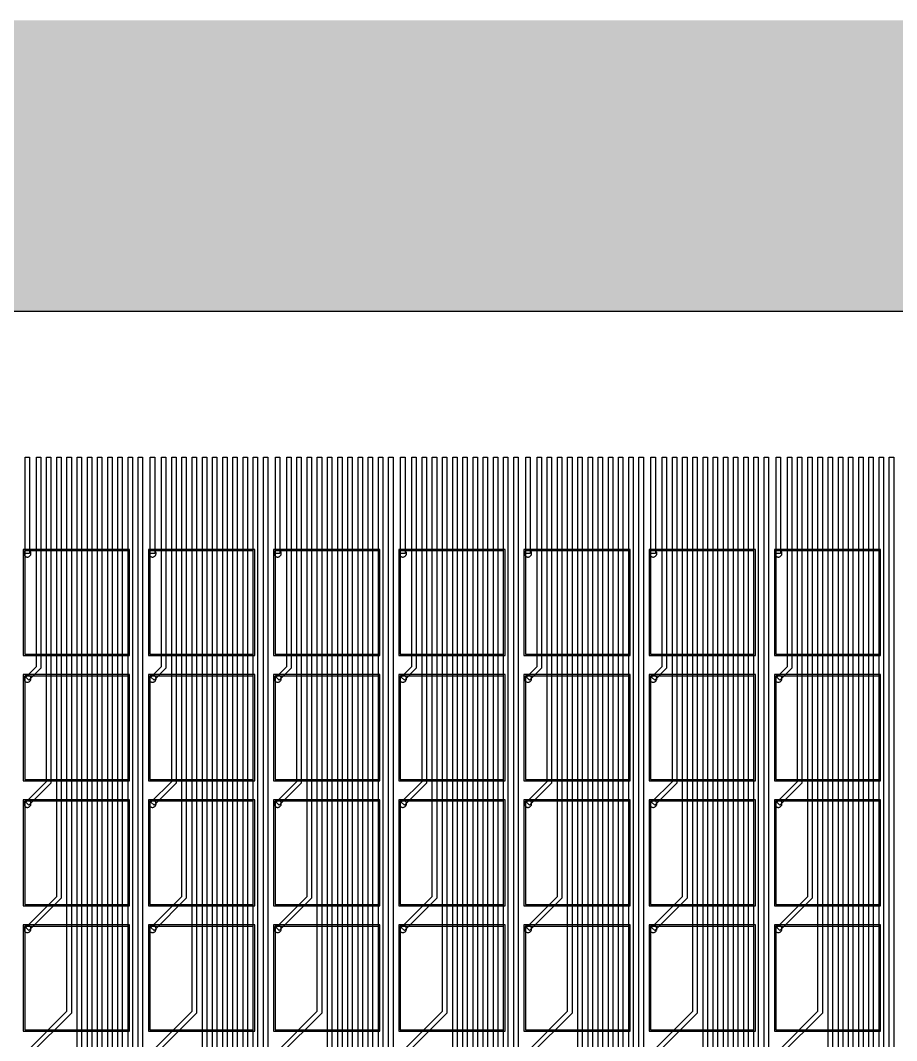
# Model space of a CAD drawing. Header units: metres. Extents: x -514 to 4285, y 130 to 1832.
# Drawn here: x 1288 to 1890, y 1132 to 1832 of the extents above; entities that cross this region are included whole.
import ezdxf

# ---------------------------------------------------------------- set-up
doc = ezdxf.new("R2010")
doc.units = ezdxf.units.M
for name, color, linetype in [('Etching', 1, 'CONTINUOUS'), ('EtchingPad', 2, 'CONTINUOUS'), ('Metal1', 4, 'CONTINUOUS'), ('Metal2', 3, 'CONTINUOUS'), ('Polyimide', 7, 'CONTINUOUS'), ('Polyimide_Negative', 5, 'CONTINUOUS')]:
    doc.layers.add(name, color=color, linetype=linetype)

msp = doc.modelspace()

# ---------------------------------------------------------------- hatches: boundary and pattern name
at = {"layer": 'Polyimide_Negative'}
h = msp.add_hatch(color=5, dxfattribs=at)
h.paths.add_polyline_path([(-514, 1832.5), (4285, 1832.5), (4285, 230), (59.64, 230), (48.21, 217.79), (33.87, 204.37), (18.69, 191.91), (2.73, 180.47), (-13.95, 170.1), (-31.27, 160.84), (-49.15, 152.74), (-67.53, 145.82), (-86.33, 140.12), (-105.45, 135.66), (-124.83, 132.46), (-144.37, 130.54), (-164, 129.89), (-183.63, 130.54), (-203.17, 132.46), (-222.55, 135.66), (-241.67, 140.12), (-260.47, 145.82), (-278.85, 152.74), (-296.73, 160.84), (-314.05, 170.1), (-330.73, 180.47), (-346.69, 191.91), (-361.87, 204.37), (-376.21, 217.79), (-387.64, 230), (-514, 230), (-514, 1832.5)])
h.paths.add_polyline_path([(-264, 430), (-263.79, 423.46), (-263.14, 416.95), (-262.08, 410.49), (-260.59, 404.12), (-258.69, 397.86), (-256.39, 391.73), (-253.69, 385.77), (-250.6, 380), (-247.15, 374.44), (-243.34, 369.12), (-239.18, 364.07), (-234.71, 359.29), (-229.93, 354.82), (-224.88, 350.66), (-219.56, 346.85), (-214, 343.4), (-208.23, 340.31), (-202.27, 337.61), (-196.14, 335.31), (-189.88, 333.41), (-183.51, 331.92), (-177.05, 330.86), (-170.54, 330.21), (-164, 330), (-157.46, 330.21), (-150.95, 330.86), (-144.49, 331.92), (-138.12, 333.41), (-131.86, 335.31), (-125.73, 337.61), (-119.77, 340.31), (-114, 343.4), (-108.44, 346.85), (-103.12, 350.66), (-98.07, 354.82), (-93.29, 359.29), (-88.82, 364.07), (-84.66, 369.12), (-80.85, 374.44), (-77.4, 380), (-74.31, 385.77), (-71.61, 391.73), (-69.31, 397.86), (-67.41, 404.12), (-65.92, 410.49), (-64.86, 416.95), (-64.21, 423.46), (-64, 430), (1985, 430), (3830, 430), (3830.22, 436.87), (3830.9, 443.71), (3832.02, 450.48), (3833.58, 457.18), (3835.57, 463.75), (3837.99, 470.18), (3840.83, 476.44), (3844.07, 482.5), (3847.7, 488.33), (3851.7, 493.92), (3856.06, 499.23), (3860.75, 504.25), (3865.77, 508.94), (3871.08, 513.3), (3876.67, 517.3), (3882.5, 520.93), (3888.56, 524.17), (3894.82, 527.01), (3901.25, 529.43), (3907.82, 531.42), (3914.52, 532.98), (3921.29, 534.1), (3928.13, 534.78), (3935, 535), (3941.87, 534.78), (3948.71, 534.1), (3955.48, 532.98), (3962.18, 531.42), (3968.75, 529.43), (3975.18, 527.01), (3981.44, 524.17), (3987.5, 520.93), (3993.33, 517.3), (3998.92, 513.3), (4004.23, 508.94), (4009.25, 504.25), (4013.94, 499.23), (4018.3, 493.92), (4022.3, 488.33), (4025.93, 482.5), (4029.17, 476.44), (4032.01, 470.18), (4034.43, 463.75), (4036.42, 457.18), (4037.98, 450.48), (4039.1, 443.71), (4039.78, 436.87), (4040, 430), (4085, 430), (4085, 1632.5), (-314, 1632.5), (-314, 430), (-264, 430)], flags=0)

# ---------------------------------------------------------------- linework, layer by layer
at = {"layer": 'Etching'}
for points in [[(1295.25, 1466.25), (1295.23, 1466.58), (1295.16, 1466.9), (1295.06, 1467.21), (1294.92, 1467.5), (1294.73, 1467.77), (1294.52, 1468.02), (1294.27, 1468.23), (1294, 1468.42), (1293.71, 1468.56), (1293.4, 1468.66), (1293.08, 1468.73), (1292.75, 1468.75), (1292.42, 1468.73), (1292.1, 1468.66), (1291.79, 1468.56), (1291.5, 1468.42), (1291.23, 1468.23), (1290.98, 1468.02), (1290.77, 1467.77), (1290.58, 1467.5), (1290.44, 1467.21), (1290.34, 1466.9), (1290.27, 1466.58), (1290.25, 1466.25), (1290.27, 1465.92), (1290.34, 1465.6), (1290.44, 1465.29), (1290.58, 1465), (1290.77, 1464.73), (1290.98, 1464.48), (1291.23, 1464.27), (1291.5, 1464.08), (1291.79, 1463.94), (1292.1, 1463.84), (1292.42, 1463.77), (1292.75, 1463.75), (1293.08, 1463.77), (1293.4, 1463.84), (1293.71, 1463.94), (1294, 1464.08), (1294.27, 1464.27), (1294.52, 1464.48), (1294.73, 1464.73), (1294.92, 1465), (1295.06, 1465.29), (1295.16, 1465.6), (1295.23, 1465.92), (1295.25, 1466.25)], [(1381.25, 1466.25), (1381.23, 1466.58), (1381.16, 1466.9), (1381.06, 1467.21), (1380.92, 1467.5), (1380.73, 1467.77), (1380.52, 1468.02), (1380.27, 1468.23), (1380, 1468.42), (1379.71, 1468.56), (1379.4, 1468.66), (1379.08, 1468.73), (1378.75, 1468.75), (1378.42, 1468.73), (1378.1, 1468.66), (1377.79, 1468.56), (1377.5, 1468.42), (1377.23, 1468.23), (1376.98, 1468.02), (1376.77, 1467.77), (1376.58, 1467.5), (1376.44, 1467.21), (1376.34, 1466.9), (1376.27, 1466.58), (1376.25, 1466.25), (1376.27, 1465.92), (1376.34, 1465.6), (1376.44, 1465.29), (1376.58, 1465), (1376.77, 1464.73), (1376.98, 1464.48), (1377.23, 1464.27), (1377.5, 1464.08), (1377.79, 1463.94), (1378.1, 1463.84), (1378.42, 1463.77), (1378.75, 1463.75), (1379.08, 1463.77), (1379.4, 1463.84), (1379.71, 1463.94), (1380, 1464.08), (1380.27, 1464.27), (1380.52, 1464.48), (1380.73, 1464.73), (1380.92, 1465), (1381.06, 1465.29), (1381.16, 1465.6), (1381.23, 1465.92), (1381.25, 1466.25)], [(1467.25, 1466.25), (1467.23, 1466.58), (1467.16, 1466.9), (1467.06, 1467.21), (1466.92, 1467.5), (1466.73, 1467.77), (1466.52, 1468.02), (1466.27, 1468.23), (1466, 1468.42), (1465.71, 1468.56), (1465.4, 1468.66), (1465.08, 1468.73), (1464.75, 1468.75), (1464.42, 1468.73), (1464.1, 1468.66), (1463.79, 1468.56), (1463.5, 1468.42), (1463.23, 1468.23), (1462.98, 1468.02), (1462.77, 1467.77), (1462.58, 1467.5), (1462.44, 1467.21), (1462.34, 1466.9), (1462.27, 1466.58), (1462.25, 1466.25), (1462.27, 1465.92), (1462.34, 1465.6), (1462.44, 1465.29), (1462.58, 1465), (1462.77, 1464.73), (1462.98, 1464.48), (1463.23, 1464.27), (1463.5, 1464.08), (1463.79, 1463.94), (1464.1, 1463.84), (1464.42, 1463.77), (1464.75, 1463.75), (1465.08, 1463.77), (1465.4, 1463.84), (1465.71, 1463.94), (1466, 1464.08), (1466.27, 1464.27), (1466.52, 1464.48), (1466.73, 1464.73), (1466.92, 1465), (1467.06, 1465.29), (1467.16, 1465.6), (1467.23, 1465.92), (1467.25, 1466.25)], [(1553.25, 1466.25), (1553.23, 1466.58), (1553.16, 1466.9), (1553.06, 1467.21), (1552.92, 1467.5), (1552.73, 1467.77), (1552.52, 1468.02), (1552.27, 1468.23), (1552, 1468.42), (1551.71, 1468.56), (1551.4, 1468.66), (1551.08, 1468.73), (1550.75, 1468.75), (1550.42, 1468.73), (1550.1, 1468.66), (1549.79, 1468.56), (1549.5, 1468.42), (1549.23, 1468.23), (1548.98, 1468.02), (1548.77, 1467.77), (1548.58, 1467.5), (1548.44, 1467.21), (1548.34, 1466.9), (1548.27, 1466.58), (1548.25, 1466.25), (1548.27, 1465.92), (1548.34, 1465.6), (1548.44, 1465.29), (1548.58, 1465), (1548.77, 1464.73), (1548.98, 1464.48), (1549.23, 1464.27), (1549.5, 1464.08), (1549.79, 1463.94), (1550.1, 1463.84), (1550.42, 1463.77), (1550.75, 1463.75), (1551.08, 1463.77), (1551.4, 1463.84), (1551.71, 1463.94), (1552, 1464.08), (1552.27, 1464.27), (1552.52, 1464.48), (1552.73, 1464.73), (1552.92, 1465), (1553.06, 1465.29), (1553.16, 1465.6), (1553.23, 1465.92), (1553.25, 1466.25)], [(1639.25, 1466.25), (1639.23, 1466.58), (1639.16, 1466.9), (1639.06, 1467.21), (1638.92, 1467.5), (1638.73, 1467.77), (1638.52, 1468.02), (1638.27, 1468.23), (1638, 1468.42), (1637.71, 1468.56), (1637.4, 1468.66), (1637.08, 1468.73), (1636.75, 1468.75), (1636.42, 1468.73), (1636.1, 1468.66), (1635.79, 1468.56), (1635.5, 1468.42), (1635.23, 1468.23), (1634.98, 1468.02), (1634.77, 1467.77), (1634.58, 1467.5), (1634.44, 1467.21), (1634.34, 1466.9), (1634.27, 1466.58), (1634.25, 1466.25), (1634.27, 1465.92), (1634.34, 1465.6), (1634.44, 1465.29), (1634.58, 1465), (1634.77, 1464.73), (1634.98, 1464.48), (1635.23, 1464.27), (1635.5, 1464.08), (1635.79, 1463.94), (1636.1, 1463.84), (1636.42, 1463.77), (1636.75, 1463.75), (1637.08, 1463.77), (1637.4, 1463.84), (1637.71, 1463.94), (1638, 1464.08), (1638.27, 1464.27), (1638.52, 1464.48), (1638.73, 1464.73), (1638.92, 1465), (1639.06, 1465.29), (1639.16, 1465.6), (1639.23, 1465.92), (1639.25, 1466.25)], [(1725.25, 1466.25), (1725.23, 1466.58), (1725.16, 1466.9), (1725.06, 1467.21), (1724.92, 1467.5), (1724.73, 1467.77), (1724.52, 1468.02), (1724.27, 1468.23), (1724, 1468.42), (1723.71, 1468.56), (1723.4, 1468.66), (1723.08, 1468.73), (1722.75, 1468.75), (1722.42, 1468.73), (1722.1, 1468.66), (1721.79, 1468.56), (1721.5, 1468.42), (1721.23, 1468.23), (1720.98, 1468.02), (1720.77, 1467.77), (1720.58, 1467.5), (1720.44, 1467.21), (1720.34, 1466.9), (1720.27, 1466.58), (1720.25, 1466.25), (1720.27, 1465.92), (1720.34, 1465.6), (1720.44, 1465.29), (1720.58, 1465), (1720.77, 1464.73), (1720.98, 1464.48), (1721.23, 1464.27), (1721.5, 1464.08), (1721.79, 1463.94), (1722.1, 1463.84), (1722.42, 1463.77), (1722.75, 1463.75), (1723.08, 1463.77), (1723.4, 1463.84), (1723.71, 1463.94), (1724, 1464.08), (1724.27, 1464.27), (1724.52, 1464.48), (1724.73, 1464.73), (1724.92, 1465), (1725.06, 1465.29), (1725.16, 1465.6), (1725.23, 1465.92), (1725.25, 1466.25)], [(1811.25, 1466.25), (1811.23, 1466.58), (1811.16, 1466.9), (1811.06, 1467.21), (1810.92, 1467.5), (1810.73, 1467.77), (1810.52, 1468.02), (1810.27, 1468.23), (1810, 1468.42), (1809.71, 1468.56), (1809.4, 1468.66), (1809.08, 1468.73), (1808.75, 1468.75), (1808.42, 1468.73), (1808.1, 1468.66), (1807.79, 1468.56), (1807.5, 1468.42), (1807.23, 1468.23), (1806.98, 1468.02), (1806.77, 1467.77), (1806.58, 1467.5), (1806.44, 1467.21), (1806.34, 1466.9), (1806.27, 1466.58), (1806.25, 1466.25), (1806.27, 1465.92), (1806.34, 1465.6), (1806.44, 1465.29), (1806.58, 1465), (1806.77, 1464.73), (1806.98, 1464.48), (1807.23, 1464.27), (1807.5, 1464.08), (1807.79, 1463.94), (1808.1, 1463.84), (1808.42, 1463.77), (1808.75, 1463.75), (1809.08, 1463.77), (1809.4, 1463.84), (1809.71, 1463.94), (1810, 1464.08), (1810.27, 1464.27), (1810.52, 1464.48), (1810.73, 1464.73), (1810.92, 1465), (1811.06, 1465.29), (1811.16, 1465.6), (1811.23, 1465.92), (1811.25, 1466.25)], [(1295.25, 1380.25), (1295.23, 1380.58), (1295.16, 1380.9), (1295.06, 1381.21), (1294.92, 1381.5), (1294.73, 1381.77), (1294.52, 1382.02), (1294.27, 1382.23), (1294, 1382.42), (1293.71, 1382.56), (1293.4, 1382.66), (1293.08, 1382.73), (1292.75, 1382.75), (1292.42, 1382.73), (1292.1, 1382.66), (1291.79, 1382.56), (1291.5, 1382.42), (1291.23, 1382.23), (1290.98, 1382.02), (1290.77, 1381.77), (1290.58, 1381.5), (1290.44, 1381.21), (1290.34, 1380.9), (1290.27, 1380.58), (1290.25, 1380.25), (1290.27, 1379.92), (1290.34, 1379.6), (1290.44, 1379.29), (1290.58, 1379), (1290.77, 1378.73), (1290.98, 1378.48), (1291.23, 1378.27), (1291.5, 1378.08), (1291.79, 1377.94), (1292.1, 1377.84), (1292.42, 1377.77), (1292.75, 1377.75), (1293.08, 1377.77), (1293.4, 1377.84), (1293.71, 1377.94), (1294, 1378.08), (1294.27, 1378.27), (1294.52, 1378.48), (1294.73, 1378.73), (1294.92, 1379), (1295.06, 1379.29), (1295.16, 1379.6), (1295.23, 1379.92), (1295.25, 1380.25)], [(1381.25, 1380.25), (1381.23, 1380.58), (1381.16, 1380.9), (1381.06, 1381.21), (1380.92, 1381.5), (1380.73, 1381.77), (1380.52, 1382.02), (1380.27, 1382.23), (1380, 1382.42), (1379.71, 1382.56), (1379.4, 1382.66), (1379.08, 1382.73), (1378.75, 1382.75), (1378.42, 1382.73), (1378.1, 1382.66), (1377.79, 1382.56), (1377.5, 1382.42), (1377.23, 1382.23), (1376.98, 1382.02), (1376.77, 1381.77), (1376.58, 1381.5), (1376.44, 1381.21), (1376.34, 1380.9), (1376.27, 1380.58), (1376.25, 1380.25), (1376.27, 1379.92), (1376.34, 1379.6), (1376.44, 1379.29), (1376.58, 1379), (1376.77, 1378.73), (1376.98, 1378.48), (1377.23, 1378.27), (1377.5, 1378.08), (1377.79, 1377.94), (1378.1, 1377.84), (1378.42, 1377.77), (1378.75, 1377.75), (1379.08, 1377.77), (1379.4, 1377.84), (1379.71, 1377.94), (1380, 1378.08), (1380.27, 1378.27), (1380.52, 1378.48), (1380.73, 1378.73), (1380.92, 1379), (1381.06, 1379.29), (1381.16, 1379.6), (1381.23, 1379.92), (1381.25, 1380.25)], [(1467.25, 1380.25), (1467.23, 1380.58), (1467.16, 1380.9), (1467.06, 1381.21), (1466.92, 1381.5), (1466.73, 1381.77), (1466.52, 1382.02), (1466.27, 1382.23), (1466, 1382.42), (1465.71, 1382.56), (1465.4, 1382.66), (1465.08, 1382.73), (1464.75, 1382.75), (1464.42, 1382.73), (1464.1, 1382.66), (1463.79, 1382.56), (1463.5, 1382.42), (1463.23, 1382.23), (1462.98, 1382.02), (1462.77, 1381.77), (1462.58, 1381.5), (1462.44, 1381.21), (1462.34, 1380.9), (1462.27, 1380.58), (1462.25, 1380.25), (1462.27, 1379.92), (1462.34, 1379.6), (1462.44, 1379.29), (1462.58, 1379), (1462.77, 1378.73), (1462.98, 1378.48), (1463.23, 1378.27), (1463.5, 1378.08), (1463.79, 1377.94), (1464.1, 1377.84), (1464.42, 1377.77), (1464.75, 1377.75), (1465.08, 1377.77), (1465.4, 1377.84), (1465.71, 1377.94), (1466, 1378.08), (1466.27, 1378.27), (1466.52, 1378.48), (1466.73, 1378.73), (1466.92, 1379), (1467.06, 1379.29), (1467.16, 1379.6), (1467.23, 1379.92), (1467.25, 1380.25)], [(1553.25, 1380.25), (1553.23, 1380.58), (1553.16, 1380.9), (1553.06, 1381.21), (1552.92, 1381.5), (1552.73, 1381.77), (1552.52, 1382.02), (1552.27, 1382.23), (1552, 1382.42), (1551.71, 1382.56), (1551.4, 1382.66), (1551.08, 1382.73), (1550.75, 1382.75), (1550.42, 1382.73), (1550.1, 1382.66), (1549.79, 1382.56), (1549.5, 1382.42), (1549.23, 1382.23), (1548.98, 1382.02), (1548.77, 1381.77), (1548.58, 1381.5), (1548.44, 1381.21), (1548.34, 1380.9), (1548.27, 1380.58), (1548.25, 1380.25), (1548.27, 1379.92), (1548.34, 1379.6), (1548.44, 1379.29), (1548.58, 1379), (1548.77, 1378.73), (1548.98, 1378.48), (1549.23, 1378.27), (1549.5, 1378.08), (1549.79, 1377.94), (1550.1, 1377.84), (1550.42, 1377.77), (1550.75, 1377.75), (1551.08, 1377.77), (1551.4, 1377.84), (1551.71, 1377.94), (1552, 1378.08), (1552.27, 1378.27), (1552.52, 1378.48), (1552.73, 1378.73), (1552.92, 1379), (1553.06, 1379.29), (1553.16, 1379.6), (1553.23, 1379.92), (1553.25, 1380.25)], [(1639.25, 1380.25), (1639.23, 1380.58), (1639.16, 1380.9), (1639.06, 1381.21), (1638.92, 1381.5), (1638.73, 1381.77), (1638.52, 1382.02), (1638.27, 1382.23), (1638, 1382.42), (1637.71, 1382.56), (1637.4, 1382.66), (1637.08, 1382.73), (1636.75, 1382.75), (1636.42, 1382.73), (1636.1, 1382.66), (1635.79, 1382.56), (1635.5, 1382.42), (1635.23, 1382.23), (1634.98, 1382.02), (1634.77, 1381.77), (1634.58, 1381.5), (1634.44, 1381.21), (1634.34, 1380.9), (1634.27, 1380.58), (1634.25, 1380.25), (1634.27, 1379.92), (1634.34, 1379.6), (1634.44, 1379.29), (1634.58, 1379), (1634.77, 1378.73), (1634.98, 1378.48), (1635.23, 1378.27), (1635.5, 1378.08), (1635.79, 1377.94), (1636.1, 1377.84), (1636.42, 1377.77), (1636.75, 1377.75), (1637.08, 1377.77), (1637.4, 1377.84), (1637.71, 1377.94), (1638, 1378.08), (1638.27, 1378.27), (1638.52, 1378.48), (1638.73, 1378.73), (1638.92, 1379), (1639.06, 1379.29), (1639.16, 1379.6), (1639.23, 1379.92), (1639.25, 1380.25)], [(1725.25, 1380.25), (1725.23, 1380.58), (1725.16, 1380.9), (1725.06, 1381.21), (1724.92, 1381.5), (1724.73, 1381.77), (1724.52, 1382.02), (1724.27, 1382.23), (1724, 1382.42), (1723.71, 1382.56), (1723.4, 1382.66), (1723.08, 1382.73), (1722.75, 1382.75), (1722.42, 1382.73), (1722.1, 1382.66), (1721.79, 1382.56), (1721.5, 1382.42), (1721.23, 1382.23), (1720.98, 1382.02), (1720.77, 1381.77), (1720.58, 1381.5), (1720.44, 1381.21), (1720.34, 1380.9), (1720.27, 1380.58), (1720.25, 1380.25), (1720.27, 1379.92), (1720.34, 1379.6), (1720.44, 1379.29), (1720.58, 1379), (1720.77, 1378.73), (1720.98, 1378.48), (1721.23, 1378.27), (1721.5, 1378.08), (1721.79, 1377.94), (1722.1, 1377.84), (1722.42, 1377.77), (1722.75, 1377.75), (1723.08, 1377.77), (1723.4, 1377.84), (1723.71, 1377.94), (1724, 1378.08), (1724.27, 1378.27), (1724.52, 1378.48), (1724.73, 1378.73), (1724.92, 1379), (1725.06, 1379.29), (1725.16, 1379.6), (1725.23, 1379.92), (1725.25, 1380.25)], [(1811.25, 1380.25), (1811.23, 1380.58), (1811.16, 1380.9), (1811.06, 1381.21), (1810.92, 1381.5), (1810.73, 1381.77), (1810.52, 1382.02), (1810.27, 1382.23), (1810, 1382.42), (1809.71, 1382.56), (1809.4, 1382.66), (1809.08, 1382.73), (1808.75, 1382.75), (1808.42, 1382.73), (1808.1, 1382.66), (1807.79, 1382.56), (1807.5, 1382.42), (1807.23, 1382.23), (1806.98, 1382.02), (1806.77, 1381.77), (1806.58, 1381.5), (1806.44, 1381.21), (1806.34, 1380.9), (1806.27, 1380.58), (1806.25, 1380.25), (1806.27, 1379.92), (1806.34, 1379.6), (1806.44, 1379.29), (1806.58, 1379), (1806.77, 1378.73), (1806.98, 1378.48), (1807.23, 1378.27), (1807.5, 1378.08), (1807.79, 1377.94), (1808.1, 1377.84), (1808.42, 1377.77), (1808.75, 1377.75), (1809.08, 1377.77), (1809.4, 1377.84), (1809.71, 1377.94), (1810, 1378.08), (1810.27, 1378.27), (1810.52, 1378.48), (1810.73, 1378.73), (1810.92, 1379), (1811.06, 1379.29), (1811.16, 1379.6), (1811.23, 1379.92), (1811.25, 1380.25)], [(1295.25, 1294.25), (1295.23, 1294.58), (1295.16, 1294.9), (1295.06, 1295.21), (1294.92, 1295.5), (1294.73, 1295.77), (1294.52, 1296.02), (1294.27, 1296.23), (1294, 1296.42), (1293.71, 1296.56), (1293.4, 1296.66), (1293.08, 1296.73), (1292.75, 1296.75), (1292.42, 1296.73), (1292.1, 1296.66), (1291.79, 1296.56), (1291.5, 1296.42), (1291.23, 1296.23), (1290.98, 1296.02), (1290.77, 1295.77), (1290.58, 1295.5), (1290.44, 1295.21), (1290.34, 1294.9), (1290.27, 1294.58), (1290.25, 1294.25), (1290.27, 1293.92), (1290.34, 1293.6), (1290.44, 1293.29), (1290.58, 1293), (1290.77, 1292.73), (1290.98, 1292.48), (1291.23, 1292.27), (1291.5, 1292.08), (1291.79, 1291.94), (1292.1, 1291.84), (1292.42, 1291.77), (1292.75, 1291.75), (1293.08, 1291.77), (1293.4, 1291.84), (1293.71, 1291.94), (1294, 1292.08), (1294.27, 1292.27), (1294.52, 1292.48), (1294.73, 1292.73), (1294.92, 1293), (1295.06, 1293.29), (1295.16, 1293.6), (1295.23, 1293.92), (1295.25, 1294.25)], [(1381.25, 1294.25), (1381.23, 1294.58), (1381.16, 1294.9), (1381.06, 1295.21), (1380.92, 1295.5), (1380.73, 1295.77), (1380.52, 1296.02), (1380.27, 1296.23), (1380, 1296.42), (1379.71, 1296.56), (1379.4, 1296.66), (1379.08, 1296.73), (1378.75, 1296.75), (1378.42, 1296.73), (1378.1, 1296.66), (1377.79, 1296.56), (1377.5, 1296.42), (1377.23, 1296.23), (1376.98, 1296.02), (1376.77, 1295.77), (1376.58, 1295.5), (1376.44, 1295.21), (1376.34, 1294.9), (1376.27, 1294.58), (1376.25, 1294.25), (1376.27, 1293.92), (1376.34, 1293.6), (1376.44, 1293.29), (1376.58, 1293), (1376.77, 1292.73), (1376.98, 1292.48), (1377.23, 1292.27), (1377.5, 1292.08), (1377.79, 1291.94), (1378.1, 1291.84), (1378.42, 1291.77), (1378.75, 1291.75), (1379.08, 1291.77), (1379.4, 1291.84), (1379.71, 1291.94), (1380, 1292.08), (1380.27, 1292.27), (1380.52, 1292.48), (1380.73, 1292.73), (1380.92, 1293), (1381.06, 1293.29), (1381.16, 1293.6), (1381.23, 1293.92), (1381.25, 1294.25)], [(1467.25, 1294.25), (1467.23, 1294.58), (1467.16, 1294.9), (1467.06, 1295.21), (1466.92, 1295.5), (1466.73, 1295.77), (1466.52, 1296.02), (1466.27, 1296.23), (1466, 1296.42), (1465.71, 1296.56), (1465.4, 1296.66), (1465.08, 1296.73), (1464.75, 1296.75), (1464.42, 1296.73), (1464.1, 1296.66), (1463.79, 1296.56), (1463.5, 1296.42), (1463.23, 1296.23), (1462.98, 1296.02), (1462.77, 1295.77), (1462.58, 1295.5), (1462.44, 1295.21), (1462.34, 1294.9), (1462.27, 1294.58), (1462.25, 1294.25), (1462.27, 1293.92), (1462.34, 1293.6), (1462.44, 1293.29), (1462.58, 1293), (1462.77, 1292.73), (1462.98, 1292.48), (1463.23, 1292.27), (1463.5, 1292.08), (1463.79, 1291.94), (1464.1, 1291.84), (1464.42, 1291.77), (1464.75, 1291.75), (1465.08, 1291.77), (1465.4, 1291.84), (1465.71, 1291.94), (1466, 1292.08), (1466.27, 1292.27), (1466.52, 1292.48), (1466.73, 1292.73), (1466.92, 1293), (1467.06, 1293.29), (1467.16, 1293.6), (1467.23, 1293.92), (1467.25, 1294.25)], [(1553.25, 1294.25), (1553.23, 1294.58), (1553.16, 1294.9), (1553.06, 1295.21), (1552.92, 1295.5), (1552.73, 1295.77), (1552.52, 1296.02), (1552.27, 1296.23), (1552, 1296.42), (1551.71, 1296.56), (1551.4, 1296.66), (1551.08, 1296.73), (1550.75, 1296.75), (1550.42, 1296.73), (1550.1, 1296.66), (1549.79, 1296.56), (1549.5, 1296.42), (1549.23, 1296.23), (1548.98, 1296.02), (1548.77, 1295.77), (1548.58, 1295.5), (1548.44, 1295.21), (1548.34, 1294.9), (1548.27, 1294.58), (1548.25, 1294.25), (1548.27, 1293.92), (1548.34, 1293.6), (1548.44, 1293.29), (1548.58, 1293), (1548.77, 1292.73), (1548.98, 1292.48), (1549.23, 1292.27), (1549.5, 1292.08), (1549.79, 1291.94), (1550.1, 1291.84), (1550.42, 1291.77), (1550.75, 1291.75), (1551.08, 1291.77), (1551.4, 1291.84), (1551.71, 1291.94), (1552, 1292.08), (1552.27, 1292.27), (1552.52, 1292.48), (1552.73, 1292.73), (1552.92, 1293), (1553.06, 1293.29), (1553.16, 1293.6), (1553.23, 1293.92), (1553.25, 1294.25)], [(1639.25, 1294.25), (1639.23, 1294.58), (1639.16, 1294.9), (1639.06, 1295.21), (1638.92, 1295.5), (1638.73, 1295.77), (1638.52, 1296.02), (1638.27, 1296.23), (1638, 1296.42), (1637.71, 1296.56), (1637.4, 1296.66), (1637.08, 1296.73), (1636.75, 1296.75), (1636.42, 1296.73), (1636.1, 1296.66), (1635.79, 1296.56), (1635.5, 1296.42), (1635.23, 1296.23), (1634.98, 1296.02), (1634.77, 1295.77), (1634.58, 1295.5), (1634.44, 1295.21), (1634.34, 1294.9), (1634.27, 1294.58), (1634.25, 1294.25), (1634.27, 1293.92), (1634.34, 1293.6), (1634.44, 1293.29), (1634.58, 1293), (1634.77, 1292.73), (1634.98, 1292.48), (1635.23, 1292.27), (1635.5, 1292.08), (1635.79, 1291.94), (1636.1, 1291.84), (1636.42, 1291.77), (1636.75, 1291.75), (1637.08, 1291.77), (1637.4, 1291.84), (1637.71, 1291.94), (1638, 1292.08), (1638.27, 1292.27), (1638.52, 1292.48), (1638.73, 1292.73), (1638.92, 1293), (1639.06, 1293.29), (1639.16, 1293.6), (1639.23, 1293.92), (1639.25, 1294.25)], [(1725.25, 1294.25), (1725.23, 1294.58), (1725.16, 1294.9), (1725.06, 1295.21), (1724.92, 1295.5), (1724.73, 1295.77), (1724.52, 1296.02), (1724.27, 1296.23), (1724, 1296.42), (1723.71, 1296.56), (1723.4, 1296.66), (1723.08, 1296.73), (1722.75, 1296.75), (1722.42, 1296.73), (1722.1, 1296.66), (1721.79, 1296.56), (1721.5, 1296.42), (1721.23, 1296.23), (1720.98, 1296.02), (1720.77, 1295.77), (1720.58, 1295.5), (1720.44, 1295.21), (1720.34, 1294.9), (1720.27, 1294.58), (1720.25, 1294.25), (1720.27, 1293.92), (1720.34, 1293.6), (1720.44, 1293.29), (1720.58, 1293), (1720.77, 1292.73), (1720.98, 1292.48), (1721.23, 1292.27), (1721.5, 1292.08), (1721.79, 1291.94), (1722.1, 1291.84), (1722.42, 1291.77), (1722.75, 1291.75), (1723.08, 1291.77), (1723.4, 1291.84), (1723.71, 1291.94), (1724, 1292.08), (1724.27, 1292.27), (1724.52, 1292.48), (1724.73, 1292.73), (1724.92, 1293), (1725.06, 1293.29), (1725.16, 1293.6), (1725.23, 1293.92), (1725.25, 1294.25)], [(1811.25, 1294.25), (1811.23, 1294.58), (1811.16, 1294.9), (1811.06, 1295.21), (1810.92, 1295.5), (1810.73, 1295.77), (1810.52, 1296.02), (1810.27, 1296.23), (1810, 1296.42), (1809.71, 1296.56), (1809.4, 1296.66), (1809.08, 1296.73), (1808.75, 1296.75), (1808.42, 1296.73), (1808.1, 1296.66), (1807.79, 1296.56), (1807.5, 1296.42), (1807.23, 1296.23), (1806.98, 1296.02), (1806.77, 1295.77), (1806.58, 1295.5), (1806.44, 1295.21), (1806.34, 1294.9), (1806.27, 1294.58), (1806.25, 1294.25), (1806.27, 1293.92), (1806.34, 1293.6), (1806.44, 1293.29), (1806.58, 1293), (1806.77, 1292.73), (1806.98, 1292.48), (1807.23, 1292.27), (1807.5, 1292.08), (1807.79, 1291.94), (1808.1, 1291.84), (1808.42, 1291.77), (1808.75, 1291.75), (1809.08, 1291.77), (1809.4, 1291.84), (1809.71, 1291.94), (1810, 1292.08), (1810.27, 1292.27), (1810.52, 1292.48), (1810.73, 1292.73), (1810.92, 1293), (1811.06, 1293.29), (1811.16, 1293.6), (1811.23, 1293.92), (1811.25, 1294.25)], [(1295.25, 1208.25), (1295.23, 1208.58), (1295.16, 1208.9), (1295.06, 1209.21), (1294.92, 1209.5), (1294.73, 1209.77), (1294.52, 1210.02), (1294.27, 1210.23), (1294, 1210.42), (1293.71, 1210.56), (1293.4, 1210.66), (1293.08, 1210.73), (1292.75, 1210.75), (1292.42, 1210.73), (1292.1, 1210.66), (1291.79, 1210.56), (1291.5, 1210.42), (1291.23, 1210.23), (1290.98, 1210.02), (1290.77, 1209.77), (1290.58, 1209.5), (1290.44, 1209.21), (1290.34, 1208.9), (1290.27, 1208.58), (1290.25, 1208.25), (1290.27, 1207.92), (1290.34, 1207.6), (1290.44, 1207.29), (1290.58, 1207), (1290.77, 1206.73), (1290.98, 1206.48), (1291.23, 1206.27), (1291.5, 1206.08), (1291.79, 1205.94), (1292.1, 1205.84), (1292.42, 1205.77), (1292.75, 1205.75), (1293.08, 1205.77), (1293.4, 1205.84), (1293.71, 1205.94), (1294, 1206.08), (1294.27, 1206.27), (1294.52, 1206.48), (1294.73, 1206.73), (1294.92, 1207), (1295.06, 1207.29), (1295.16, 1207.6), (1295.23, 1207.92), (1295.25, 1208.25)], [(1381.25, 1208.25), (1381.23, 1208.58), (1381.16, 1208.9), (1381.06, 1209.21), (1380.92, 1209.5), (1380.73, 1209.77), (1380.52, 1210.02), (1380.27, 1210.23), (1380, 1210.42), (1379.71, 1210.56), (1379.4, 1210.66), (1379.08, 1210.73), (1378.75, 1210.75), (1378.42, 1210.73), (1378.1, 1210.66), (1377.79, 1210.56), (1377.5, 1210.42), (1377.23, 1210.23), (1376.98, 1210.02), (1376.77, 1209.77), (1376.58, 1209.5), (1376.44, 1209.21), (1376.34, 1208.9), (1376.27, 1208.58), (1376.25, 1208.25), (1376.27, 1207.92), (1376.34, 1207.6), (1376.44, 1207.29), (1376.58, 1207), (1376.77, 1206.73), (1376.98, 1206.48), (1377.23, 1206.27), (1377.5, 1206.08), (1377.79, 1205.94), (1378.1, 1205.84), (1378.42, 1205.77), (1378.75, 1205.75), (1379.08, 1205.77), (1379.4, 1205.84), (1379.71, 1205.94), (1380, 1206.08), (1380.27, 1206.27), (1380.52, 1206.48), (1380.73, 1206.73), (1380.92, 1207), (1381.06, 1207.29), (1381.16, 1207.6), (1381.23, 1207.92), (1381.25, 1208.25)], [(1467.25, 1208.25), (1467.23, 1208.58), (1467.16, 1208.9), (1467.06, 1209.21), (1466.92, 1209.5), (1466.73, 1209.77), (1466.52, 1210.02), (1466.27, 1210.23), (1466, 1210.42), (1465.71, 1210.56), (1465.4, 1210.66), (1465.08, 1210.73), (1464.75, 1210.75), (1464.42, 1210.73), (1464.1, 1210.66), (1463.79, 1210.56), (1463.5, 1210.42), (1463.23, 1210.23), (1462.98, 1210.02), (1462.77, 1209.77), (1462.58, 1209.5), (1462.44, 1209.21), (1462.34, 1208.9), (1462.27, 1208.58), (1462.25, 1208.25), (1462.27, 1207.92), (1462.34, 1207.6), (1462.44, 1207.29), (1462.58, 1207), (1462.77, 1206.73), (1462.98, 1206.48), (1463.23, 1206.27), (1463.5, 1206.08), (1463.79, 1205.94), (1464.1, 1205.84), (1464.42, 1205.77), (1464.75, 1205.75), (1465.08, 1205.77), (1465.4, 1205.84), (1465.71, 1205.94), (1466, 1206.08), (1466.27, 1206.27), (1466.52, 1206.48), (1466.73, 1206.73), (1466.92, 1207), (1467.06, 1207.29), (1467.16, 1207.6), (1467.23, 1207.92), (1467.25, 1208.25)], [(1553.25, 1208.25), (1553.23, 1208.58), (1553.16, 1208.9), (1553.06, 1209.21), (1552.92, 1209.5), (1552.73, 1209.77), (1552.52, 1210.02), (1552.27, 1210.23), (1552, 1210.42), (1551.71, 1210.56), (1551.4, 1210.66), (1551.08, 1210.73), (1550.75, 1210.75), (1550.42, 1210.73), (1550.1, 1210.66), (1549.79, 1210.56), (1549.5, 1210.42), (1549.23, 1210.23), (1548.98, 1210.02), (1548.77, 1209.77), (1548.58, 1209.5), (1548.44, 1209.21), (1548.34, 1208.9), (1548.27, 1208.58), (1548.25, 1208.25), (1548.27, 1207.92), (1548.34, 1207.6), (1548.44, 1207.29), (1548.58, 1207), (1548.77, 1206.73), (1548.98, 1206.48), (1549.23, 1206.27), (1549.5, 1206.08), (1549.79, 1205.94), (1550.1, 1205.84), (1550.42, 1205.77), (1550.75, 1205.75), (1551.08, 1205.77), (1551.4, 1205.84), (1551.71, 1205.94), (1552, 1206.08), (1552.27, 1206.27), (1552.52, 1206.48), (1552.73, 1206.73), (1552.92, 1207), (1553.06, 1207.29), (1553.16, 1207.6), (1553.23, 1207.92), (1553.25, 1208.25)], [(1639.25, 1208.25), (1639.23, 1208.58), (1639.16, 1208.9), (1639.06, 1209.21), (1638.92, 1209.5), (1638.73, 1209.77), (1638.52, 1210.02), (1638.27, 1210.23), (1638, 1210.42), (1637.71, 1210.56), (1637.4, 1210.66), (1637.08, 1210.73), (1636.75, 1210.75), (1636.42, 1210.73), (1636.1, 1210.66), (1635.79, 1210.56), (1635.5, 1210.42), (1635.23, 1210.23), (1634.98, 1210.02), (1634.77, 1209.77), (1634.58, 1209.5), (1634.44, 1209.21), (1634.34, 1208.9), (1634.27, 1208.58), (1634.25, 1208.25), (1634.27, 1207.92), (1634.34, 1207.6), (1634.44, 1207.29), (1634.58, 1207), (1634.77, 1206.73), (1634.98, 1206.48), (1635.23, 1206.27), (1635.5, 1206.08), (1635.79, 1205.94), (1636.1, 1205.84), (1636.42, 1205.77), (1636.75, 1205.75), (1637.08, 1205.77), (1637.4, 1205.84), (1637.71, 1205.94), (1638, 1206.08), (1638.27, 1206.27), (1638.52, 1206.48), (1638.73, 1206.73), (1638.92, 1207), (1639.06, 1207.29), (1639.16, 1207.6), (1639.23, 1207.92), (1639.25, 1208.25)], [(1725.25, 1208.25), (1725.23, 1208.58), (1725.16, 1208.9), (1725.06, 1209.21), (1724.92, 1209.5), (1724.73, 1209.77), (1724.52, 1210.02), (1724.27, 1210.23), (1724, 1210.42), (1723.71, 1210.56), (1723.4, 1210.66), (1723.08, 1210.73), (1722.75, 1210.75), (1722.42, 1210.73), (1722.1, 1210.66), (1721.79, 1210.56), (1721.5, 1210.42), (1721.23, 1210.23), (1720.98, 1210.02), (1720.77, 1209.77), (1720.58, 1209.5), (1720.44, 1209.21), (1720.34, 1208.9), (1720.27, 1208.58), (1720.25, 1208.25), (1720.27, 1207.92), (1720.34, 1207.6), (1720.44, 1207.29), (1720.58, 1207), (1720.77, 1206.73), (1720.98, 1206.48), (1721.23, 1206.27), (1721.5, 1206.08), (1721.79, 1205.94), (1722.1, 1205.84), (1722.42, 1205.77), (1722.75, 1205.75), (1723.08, 1205.77), (1723.4, 1205.84), (1723.71, 1205.94), (1724, 1206.08), (1724.27, 1206.27), (1724.52, 1206.48), (1724.73, 1206.73), (1724.92, 1207), (1725.06, 1207.29), (1725.16, 1207.6), (1725.23, 1207.92), (1725.25, 1208.25)], [(1811.25, 1208.25), (1811.23, 1208.58), (1811.16, 1208.9), (1811.06, 1209.21), (1810.92, 1209.5), (1810.73, 1209.77), (1810.52, 1210.02), (1810.27, 1210.23), (1810, 1210.42), (1809.71, 1210.56), (1809.4, 1210.66), (1809.08, 1210.73), (1808.75, 1210.75), (1808.42, 1210.73), (1808.1, 1210.66), (1807.79, 1210.56), (1807.5, 1210.42), (1807.23, 1210.23), (1806.98, 1210.02), (1806.77, 1209.77), (1806.58, 1209.5), (1806.44, 1209.21), (1806.34, 1208.9), (1806.27, 1208.58), (1806.25, 1208.25), (1806.27, 1207.92), (1806.34, 1207.6), (1806.44, 1207.29), (1806.58, 1207), (1806.77, 1206.73), (1806.98, 1206.48), (1807.23, 1206.27), (1807.5, 1206.08), (1807.79, 1205.94), (1808.1, 1205.84), (1808.42, 1205.77), (1808.75, 1205.75), (1809.08, 1205.77), (1809.4, 1205.84), (1809.71, 1205.94), (1810, 1206.08), (1810.27, 1206.27), (1810.52, 1206.48), (1810.73, 1206.73), (1810.92, 1207), (1811.06, 1207.29), (1811.16, 1207.6), (1811.23, 1207.92), (1811.25, 1208.25)]]:
    msp.add_lwpolyline(points, close=True, dxfattribs=at)
at = {"layer": 'EtchingPad'}
for points in [[(1291, 1397), (1362, 1397), (1362, 1468), (1291, 1468), (1291, 1397)], [(1377, 1397), (1448, 1397), (1448, 1468), (1377, 1468), (1377, 1397)], [(1463, 1397), (1534, 1397), (1534, 1468), (1463, 1468), (1463, 1397)], [(1549, 1397), (1620, 1397), (1620, 1468), (1549, 1468), (1549, 1397)], [(1635, 1397), (1706, 1397), (1706, 1468), (1635, 1468), (1635, 1397)], [(1721, 1397), (1792, 1397), (1792, 1468), (1721, 1468), (1721, 1397)], [(1807, 1397), (1878, 1397), (1878, 1468), (1807, 1468), (1807, 1397)], [(1291, 1311), (1362, 1311), (1362, 1382), (1291, 1382), (1291, 1311)], [(1377, 1311), (1448, 1311), (1448, 1382), (1377, 1382), (1377, 1311)], [(1463, 1311), (1534, 1311), (1534, 1382), (1463, 1382), (1463, 1311)], [(1549, 1311), (1620, 1311), (1620, 1382), (1549, 1382), (1549, 1311)], [(1635, 1311), (1706, 1311), (1706, 1382), (1635, 1382), (1635, 1311)], [(1721, 1311), (1792, 1311), (1792, 1382), (1721, 1382), (1721, 1311)], [(1807, 1311), (1878, 1311), (1878, 1382), (1807, 1382), (1807, 1311)], [(1291, 1225), (1362, 1225), (1362, 1296), (1291, 1296), (1291, 1225)], [(1377, 1225), (1448, 1225), (1448, 1296), (1377, 1296), (1377, 1225)], [(1463, 1225), (1534, 1225), (1534, 1296), (1463, 1296), (1463, 1225)], [(1549, 1225), (1620, 1225), (1620, 1296), (1549, 1296), (1549, 1225)], [(1635, 1225), (1706, 1225), (1706, 1296), (1635, 1296), (1635, 1225)], [(1721, 1225), (1792, 1225), (1792, 1296), (1721, 1296), (1721, 1225)], [(1807, 1225), (1878, 1225), (1878, 1296), (1807, 1296), (1807, 1225)], [(1291, 1139), (1362, 1139), (1362, 1210), (1291, 1210), (1291, 1139)], [(1377, 1139), (1448, 1139), (1448, 1210), (1377, 1210), (1377, 1139)], [(1463, 1139), (1534, 1139), (1534, 1210), (1463, 1210), (1463, 1139)], [(1549, 1139), (1620, 1139), (1620, 1210), (1549, 1210), (1549, 1139)], [(1635, 1139), (1706, 1139), (1706, 1210), (1635, 1210), (1635, 1139)], [(1721, 1139), (1792, 1139), (1792, 1210), (1721, 1210), (1721, 1139)], [(1807, 1139), (1878, 1139), (1878, 1210), (1807, 1210), (1807, 1139)]]:
    msp.add_lwpolyline(points, close=True, dxfattribs=at)
at = {"layer": 'Metal1'}
for points in [[(1294.25, 1532.5), (1294.25, 1466.25), (1291.25, 1466.25), (1291.25, 1532.5)], [(1372, 1532.5), (1372, 597.38), (1293.81, 519.19), (1291.69, 521.31), (1369, 598.62), (1369, 1532.5)], [(1365, 1532.5), (1365, 676.38), (1293.81, 605.19), (1291.69, 607.31), (1362, 677.62), (1362, 1532.5)], [(1358, 1532.5), (1358, 755.38), (1293.81, 691.19), (1291.69, 693.31), (1355, 756.62), (1355, 1532.5)], [(1351, 1532.5), (1351, 834.38), (1293.81, 777.19), (1291.69, 779.31), (1348, 835.62), (1348, 1532.5)], [(1344, 1532.5), (1344, 913.38), (1293.81, 863.19), (1291.69, 865.31), (1341, 914.62), (1341, 1532.5)], [(1337, 1532.5), (1337, 992.38), (1293.81, 949.19), (1291.69, 951.31), (1334, 993.62), (1334, 1532.5)], [(1330, 1532.5), (1330, 1071.38), (1293.81, 1035.19), (1291.69, 1037.31), (1327, 1072.62), (1327, 1532.5)], [(1323, 1532.5), (1323, 1150.38), (1293.81, 1121.19), (1291.69, 1123.31), (1320, 1151.62), (1320, 1532.5)], [(1316, 1532.5), (1316, 1229.38), (1293.81, 1207.19), (1291.69, 1209.31), (1313, 1230.62), (1313, 1532.5)], [(1309, 1532.5), (1309, 1308.38), (1293.81, 1293.19), (1291.69, 1295.31), (1306, 1309.62), (1306, 1532.5)], [(1302, 1532.5), (1302, 1387.38), (1293.81, 1379.19), (1291.69, 1381.31), (1299, 1388.62), (1299, 1532.5)], [(1380.25, 1532.5), (1380.25, 1466.25), (1377.25, 1466.25), (1377.25, 1532.5)], [(1458, 1532.5), (1458, 597.38), (1379.81, 519.19), (1377.69, 521.31), (1455, 598.62), (1455, 1532.5)], [(1451, 1532.5), (1451, 676.38), (1379.81, 605.19), (1377.69, 607.31), (1448, 677.62), (1448, 1532.5)], [(1444, 1532.5), (1444, 755.38), (1379.81, 691.19), (1377.69, 693.31), (1441, 756.62), (1441, 1532.5)], [(1437, 1532.5), (1437, 834.38), (1379.81, 777.19), (1377.69, 779.31), (1434, 835.62), (1434, 1532.5)], [(1430, 1532.5), (1430, 913.38), (1379.81, 863.19), (1377.69, 865.31), (1427, 914.62), (1427, 1532.5)], [(1423, 1532.5), (1423, 992.38), (1379.81, 949.19), (1377.69, 951.31), (1420, 993.62), (1420, 1532.5)], [(1416, 1532.5), (1416, 1071.38), (1379.81, 1035.19), (1377.69, 1037.31), (1413, 1072.62), (1413, 1532.5)], [(1409, 1532.5), (1409, 1150.38), (1379.81, 1121.19), (1377.69, 1123.31), (1406, 1151.62), (1406, 1532.5)], [(1402, 1532.5), (1402, 1229.38), (1379.81, 1207.19), (1377.69, 1209.31), (1399, 1230.62), (1399, 1532.5)], [(1395, 1532.5), (1395, 1308.38), (1379.81, 1293.19), (1377.69, 1295.31), (1392, 1309.62), (1392, 1532.5)], [(1388, 1532.5), (1388, 1387.38), (1379.81, 1379.19), (1377.69, 1381.31), (1385, 1388.62), (1385, 1532.5)], [(1466.25, 1532.5), (1466.25, 1466.25), (1463.25, 1466.25), (1463.25, 1532.5)], [(1544, 1532.5), (1544, 597.38), (1465.81, 519.19), (1463.69, 521.31), (1541, 598.62), (1541, 1532.5)], [(1537, 1532.5), (1537, 676.38), (1465.81, 605.19), (1463.69, 607.31), (1534, 677.62), (1534, 1532.5)], [(1530, 1532.5), (1530, 755.38), (1465.81, 691.19), (1463.69, 693.31), (1527, 756.62), (1527, 1532.5)], [(1523, 1532.5), (1523, 834.38), (1465.81, 777.19), (1463.69, 779.31), (1520, 835.62), (1520, 1532.5)], [(1516, 1532.5), (1516, 913.38), (1465.81, 863.19), (1463.69, 865.31), (1513, 914.62), (1513, 1532.5)], [(1509, 1532.5), (1509, 992.38), (1465.81, 949.19), (1463.69, 951.31), (1506, 993.62), (1506, 1532.5)], [(1502, 1532.5), (1502, 1071.38), (1465.81, 1035.19), (1463.69, 1037.31), (1499, 1072.62), (1499, 1532.5)], [(1495, 1532.5), (1495, 1150.38), (1465.81, 1121.19), (1463.69, 1123.31), (1492, 1151.62), (1492, 1532.5)], [(1488, 1532.5), (1488, 1229.38), (1465.81, 1207.19), (1463.69, 1209.31), (1485, 1230.62), (1485, 1532.5)], [(1481, 1532.5), (1481, 1308.38), (1465.81, 1293.19), (1463.69, 1295.31), (1478, 1309.62), (1478, 1532.5)], [(1474, 1532.5), (1474, 1387.38), (1465.81, 1379.19), (1463.69, 1381.31), (1471, 1388.62), (1471, 1532.5)], [(1552.25, 1532.5), (1552.25, 1466.25), (1549.25, 1466.25), (1549.25, 1532.5)], [(1630, 1532.5), (1630, 597.38), (1551.81, 519.19), (1549.69, 521.31), (1627, 598.62), (1627, 1532.5)], [(1623, 1532.5), (1623, 676.38), (1551.81, 605.19), (1549.69, 607.31), (1620, 677.62), (1620, 1532.5)], [(1616, 1532.5), (1616, 755.38), (1551.81, 691.19), (1549.69, 693.31), (1613, 756.62), (1613, 1532.5)], [(1609, 1532.5), (1609, 834.38), (1551.81, 777.19), (1549.69, 779.31), (1606, 835.62), (1606, 1532.5)], [(1602, 1532.5), (1602, 913.38), (1551.81, 863.19), (1549.69, 865.31), (1599, 914.62), (1599, 1532.5)], [(1595, 1532.5), (1595, 992.38), (1551.81, 949.19), (1549.69, 951.31), (1592, 993.62), (1592, 1532.5)], [(1588, 1532.5), (1588, 1071.38), (1551.81, 1035.19), (1549.69, 1037.31), (1585, 1072.62), (1585, 1532.5)], [(1581, 1532.5), (1581, 1150.38), (1551.81, 1121.19), (1549.69, 1123.31), (1578, 1151.62), (1578, 1532.5)], [(1574, 1532.5), (1574, 1229.38), (1551.81, 1207.19), (1549.69, 1209.31), (1571, 1230.62), (1571, 1532.5)], [(1567, 1532.5), (1567, 1308.38), (1551.81, 1293.19), (1549.69, 1295.31), (1564, 1309.62), (1564, 1532.5)], [(1560, 1532.5), (1560, 1387.38), (1551.81, 1379.19), (1549.69, 1381.31), (1557, 1388.62), (1557, 1532.5)], [(1638.25, 1532.5), (1638.25, 1466.25), (1635.25, 1466.25), (1635.25, 1532.5)], [(1716, 1532.5), (1716, 597.38), (1637.81, 519.19), (1635.69, 521.31), (1713, 598.62), (1713, 1532.5)], [(1709, 1532.5), (1709, 676.38), (1637.81, 605.19), (1635.69, 607.31), (1706, 677.62), (1706, 1532.5)], [(1702, 1532.5), (1702, 755.38), (1637.81, 691.19), (1635.69, 693.31), (1699, 756.62), (1699, 1532.5)], [(1695, 1532.5), (1695, 834.38), (1637.81, 777.19), (1635.69, 779.31), (1692, 835.62), (1692, 1532.5)], [(1688, 1532.5), (1688, 913.38), (1637.81, 863.19), (1635.69, 865.31), (1685, 914.62), (1685, 1532.5)], [(1681, 1532.5), (1681, 992.38), (1637.81, 949.19), (1635.69, 951.31), (1678, 993.62), (1678, 1532.5)], [(1674, 1532.5), (1674, 1071.38), (1637.81, 1035.19), (1635.69, 1037.31), (1671, 1072.62), (1671, 1532.5)], [(1667, 1532.5), (1667, 1150.38), (1637.81, 1121.19), (1635.69, 1123.31), (1664, 1151.62), (1664, 1532.5)], [(1660, 1532.5), (1660, 1229.38), (1637.81, 1207.19), (1635.69, 1209.31), (1657, 1230.62), (1657, 1532.5)], [(1653, 1532.5), (1653, 1308.38), (1637.81, 1293.19), (1635.69, 1295.31), (1650, 1309.62), (1650, 1532.5)], [(1646, 1532.5), (1646, 1387.38), (1637.81, 1379.19), (1635.69, 1381.31), (1643, 1388.62), (1643, 1532.5)], [(1724.25, 1532.5), (1724.25, 1466.25), (1721.25, 1466.25), (1721.25, 1532.5)], [(1802, 1532.5), (1802, 597.38), (1723.81, 519.19), (1721.69, 521.31), (1799, 598.62), (1799, 1532.5)], [(1795, 1532.5), (1795, 676.38), (1723.81, 605.19), (1721.69, 607.31), (1792, 677.62), (1792, 1532.5)], [(1788, 1532.5), (1788, 755.38), (1723.81, 691.19), (1721.69, 693.31), (1785, 756.62), (1785, 1532.5)], [(1781, 1532.5), (1781, 834.38), (1723.81, 777.19), (1721.69, 779.31), (1778, 835.62), (1778, 1532.5)], [(1774, 1532.5), (1774, 913.38), (1723.81, 863.19), (1721.69, 865.31), (1771, 914.62), (1771, 1532.5)], [(1767, 1532.5), (1767, 992.38), (1723.81, 949.19), (1721.69, 951.31), (1764, 993.62), (1764, 1532.5)], [(1760, 1532.5), (1760, 1071.38), (1723.81, 1035.19), (1721.69, 1037.31), (1757, 1072.62), (1757, 1532.5)], [(1753, 1532.5), (1753, 1150.38), (1723.81, 1121.19), (1721.69, 1123.31), (1750, 1151.62), (1750, 1532.5)], [(1746, 1532.5), (1746, 1229.38), (1723.81, 1207.19), (1721.69, 1209.31), (1743, 1230.62), (1743, 1532.5)], [(1739, 1532.5), (1739, 1308.38), (1723.81, 1293.19), (1721.69, 1295.31), (1736, 1309.62), (1736, 1532.5)], [(1732, 1532.5), (1732, 1387.38), (1723.81, 1379.19), (1721.69, 1381.31), (1729, 1388.62), (1729, 1532.5)], [(1810.25, 1532.5), (1810.25, 1466.25), (1807.25, 1466.25), (1807.25, 1532.5)], [(1888, 1532.5), (1888, 597.38), (1809.81, 519.19), (1807.69, 521.31), (1885, 598.62), (1885, 1532.5)], [(1881, 1532.5), (1881, 676.38), (1809.81, 605.19), (1807.69, 607.31), (1878, 677.62), (1878, 1532.5)], [(1874, 1532.5), (1874, 755.38), (1809.81, 691.19), (1807.69, 693.31), (1871, 756.62), (1871, 1532.5)], [(1867, 1532.5), (1867, 834.38), (1809.81, 777.19), (1807.69, 779.31), (1864, 835.62), (1864, 1532.5)], [(1860, 1532.5), (1860, 913.38), (1809.81, 863.19), (1807.69, 865.31), (1857, 914.62), (1857, 1532.5)], [(1853, 1532.5), (1853, 992.38), (1809.81, 949.19), (1807.69, 951.31), (1850, 993.62), (1850, 1532.5)], [(1846, 1532.5), (1846, 1071.38), (1809.81, 1035.19), (1807.69, 1037.31), (1843, 1072.62), (1843, 1532.5)], [(1839, 1532.5), (1839, 1150.38), (1809.81, 1121.19), (1807.69, 1123.31), (1836, 1151.62), (1836, 1532.5)], [(1832, 1532.5), (1832, 1229.38), (1809.81, 1207.19), (1807.69, 1209.31), (1829, 1230.62), (1829, 1532.5)], [(1825, 1532.5), (1825, 1308.38), (1809.81, 1293.19), (1807.69, 1295.31), (1822, 1309.62), (1822, 1532.5)], [(1818, 1532.5), (1818, 1387.38), (1809.81, 1379.19), (1807.69, 1381.31), (1815, 1388.62), (1815, 1532.5)]]:
    msp.add_lwpolyline(points, close=True, dxfattribs=at)
at = {"layer": 'Metal2'}
for points in [[(1290, 1396), (1363, 1396), (1363, 1469), (1290, 1469), (1290, 1396)], [(1376, 1396), (1449, 1396), (1449, 1469), (1376, 1469), (1376, 1396)], [(1462, 1396), (1535, 1396), (1535, 1469), (1462, 1469), (1462, 1396)], [(1548, 1396), (1621, 1396), (1621, 1469), (1548, 1469), (1548, 1396)], [(1634, 1396), (1707, 1396), (1707, 1469), (1634, 1469), (1634, 1396)], [(1720, 1396), (1793, 1396), (1793, 1469), (1720, 1469), (1720, 1396)], [(1806, 1396), (1879, 1396), (1879, 1469), (1806, 1469), (1806, 1396)], [(1290, 1310), (1363, 1310), (1363, 1383), (1290, 1383), (1290, 1310)], [(1376, 1310), (1449, 1310), (1449, 1383), (1376, 1383), (1376, 1310)], [(1462, 1310), (1535, 1310), (1535, 1383), (1462, 1383), (1462, 1310)], [(1548, 1310), (1621, 1310), (1621, 1383), (1548, 1383), (1548, 1310)], [(1634, 1310), (1707, 1310), (1707, 1383), (1634, 1383), (1634, 1310)], [(1720, 1310), (1793, 1310), (1793, 1383), (1720, 1383), (1720, 1310)], [(1806, 1310), (1879, 1310), (1879, 1383), (1806, 1383), (1806, 1310)], [(1290, 1224), (1363, 1224), (1363, 1297), (1290, 1297), (1290, 1224)], [(1376, 1224), (1449, 1224), (1449, 1297), (1376, 1297), (1376, 1224)], [(1462, 1224), (1535, 1224), (1535, 1297), (1462, 1297), (1462, 1224)], [(1548, 1224), (1621, 1224), (1621, 1297), (1548, 1297), (1548, 1224)], [(1634, 1224), (1707, 1224), (1707, 1297), (1634, 1297), (1634, 1224)], [(1720, 1224), (1793, 1224), (1793, 1297), (1720, 1297), (1720, 1224)], [(1806, 1224), (1879, 1224), (1879, 1297), (1806, 1297), (1806, 1224)], [(1290, 1138), (1363, 1138), (1363, 1211), (1290, 1211), (1290, 1138)], [(1376, 1138), (1449, 1138), (1449, 1211), (1376, 1211), (1376, 1138)], [(1462, 1138), (1535, 1138), (1535, 1211), (1462, 1211), (1462, 1138)], [(1548, 1138), (1621, 1138), (1621, 1211), (1548, 1211), (1548, 1138)], [(1634, 1138), (1707, 1138), (1707, 1211), (1634, 1211), (1634, 1138)], [(1720, 1138), (1793, 1138), (1793, 1211), (1720, 1211), (1720, 1138)], [(1806, 1138), (1879, 1138), (1879, 1211), (1806, 1211), (1806, 1138)]]:
    msp.add_lwpolyline(points, close=True, dxfattribs=at)
at = {"layer": 'Polyimide'}
msp.add_lwpolyline([(4085, 1632.5), (-314, 1632.5)], dxfattribs=at)

doc.saveas('drawing.dxf')
